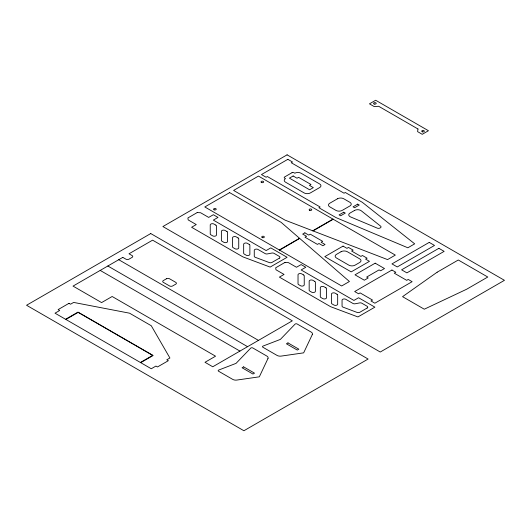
<?xml version="1.0" encoding="UTF-8"?>
<svg xmlns="http://www.w3.org/2000/svg" width="531" height="531" viewBox="0 0 531 531"><rect width="100%" height="100%" fill="white"/><g stroke="black" fill="none" stroke-linecap="round" stroke-linejoin="round"><path stroke-width="0.8" d="M279.326 249.982L299.557 238.3M312.746 230.793L332.977 219.111M279.571 250.128L299.676 238.406M313.038 230.905L387.557 259.593L395.323 255.106L258.458 176.093L233.613 190.43L285.087 220.153L313.018 230.899L333.222 219.257M118.738 259.712L258.464 340.384M107.846 265.998L247.572 346.67M100.2 270.412L239.932 351.084M417.983 128.987L417.585 131.622L422.238 134.316L428.451 130.726L375.663 100.253L369.457 103.837L374.109 106.525L378.683 106.293L417.983 128.987M267.969 358.525L259.327 376.824L236.899 380.057A4.394 2.536 0 0 1 232.731 379.393L218.546 371.202A1.314 0.763 0 0 1 218.745 370.034L236.036 363.377L250.718 348.124A1.314 0.763 0 0 1 252.796 347.958L266.841 356.062A4.394 2.536 0 0 1 267.969 358.525M312.301 334.55L303.652 352.849L281.224 356.089A4.394 2.536 0 0 1 277.056 355.418L262.872 347.234A1.314 0.763 0 0 1 263.071 346.059L280.368 339.409L295.044 324.156A1.314 0.763 0 0 1 297.128 323.983L311.166 332.087A4.394 2.536 0 0 1 312.301 334.55M437.172 272.191L402.551 296.663L424.282 309.208L466.669 289.222L487.783 277.029L458.286 259.998L437.172 272.191M150.751 233.554L26.55 305.259L243.908 430.747L368.109 359.042L150.751 233.554M287.092 154.833L162.891 226.545L380.249 352.033L504.45 280.322L287.092 154.833M229.644 192.62L204.807 206.957L341.672 285.977L349.431 281.496L281.118 222.336L229.644 192.62M287.848 159.32L261.451 174.56L266.111 177.248L267.352 176.531L320.14 207.01L318.899 207.727L335.977 217.584L407.854 247.791L414.691 243.848L362.368 202.344L345.289 192.487L344.048 193.204L291.26 162.725L292.501 162.008L287.848 159.32M197.187 212.573L187.894 217.942L188.193 219.92L196.264 224.58L191.605 227.268L242.84 256.851L270.14 267.086L287.085 257.296L270.783 247.884L266.131 250.572L213.343 220.1L218.002 217.411L213.343 214.723L208.683 217.411L200.612 212.745L197.187 212.573M122.794 257.369L73.026 286.103L101.594 302.59L112.154 296.497L215.553 356.195L204.993 362.288L212.758 366.775L292.322 320.83L152.596 240.165L129.006 253.785L132.106 255.577A2.197 1.268 0 0 1 132.106 257.369L129.006 259.161A2.197 1.268 0 0 1 125.9 259.161L122.794 257.369M292.037 172.675L284.589 176.982A1.314 0.763 0 0 0 284.589 178.058L285.519 178.595A4.394 2.536 0 0 0 285.519 182.179L304.15 192.932A4.394 2.536 0 0 0 310.356 192.932L319.675 187.556A4.394 2.536 0 0 0 319.675 183.972L301.044 173.212A4.394 2.536 0 0 0 294.831 173.212L293.902 172.675A1.314 0.763 0 0 0 292.037 172.675M68.99 303.32L58.125 309.6L59.678 310.496L55.018 313.184L65.572 319.277L77.997 312.109L153.14 355.491L140.715 362.66L151.275 368.753L155.935 366.065L157.481 366.961L168.354 360.688L166.8 359.792L169.907 358L151.275 325.729L129.537 313.184L73.65 302.424L70.543 304.217L68.99 303.32M293.145 175.98L289.415 178.131L309.6 189.779L313.323 187.629L309.447 185.392L310.993 184.496L298.575 177.321L297.021 178.217L293.145 175.98M78.15 312.374L65.884 319.456L140.41 362.481L152.669 355.398L78.15 312.374M166.449 278.775L163.349 280.567A2.197 1.268 0 0 0 163.349 282.359L169.555 285.943A2.197 1.268 0 0 0 172.661 285.943L175.768 284.151A2.197 1.268 0 0 0 175.768 282.359L169.555 278.775A2.197 1.268 0 0 0 166.449 278.775M337.53 198.76L329.764 203.24A4.394 2.536 0 0 0 329.764 206.831L335.977 210.415A4.394 2.536 0 0 0 342.183 210.415L349.949 205.935A4.394 2.536 0 0 0 349.949 202.344L343.736 198.76A4.394 2.536 0 0 0 337.53 198.76M304.86 232.837L302.683 234.091L306.566 236.335L305.013 237.231L317.432 244.399L318.985 243.503L322.868 245.747L325.045 244.492L321.162 242.249L322.715 241.353L310.29 234.184L308.743 235.08L304.86 232.837M343.736 212.208L339.083 214.896L340.63 215.792L345.289 213.104L343.736 212.208M357.708 204.136L353.055 206.831L354.608 207.727L359.261 205.032L357.708 204.136M354.542 210.449L350.009 213.064A4.394 2.536 0 0 0 350.533 216.907L377.209 228.118A2.197 1.268 0 0 0 380.05 227.991L380.395 227.792A2.197 1.268 0 0 0 380.614 226.153L361.199 210.747A4.394 2.536 0 0 0 354.542 210.449M279.326 258.192L272.045 262.4A2.197 1.268 0 0 1 269.297 262.566L255.265 257.303A2.197 1.268 0 0 1 254.269 256.241L254.269 250.373A2.197 1.268 0 0 1 255.623 249.198A2.197 1.268 0 0 1 258.013 249.477L265.168 253.606A2.197 1.268 0 0 0 267.418 253.911L271.826 253.061A2.197 1.268 0 0 1 274.076 253.367L279.326 256.4A2.197 1.268 0 0 1 279.326 258.192M284.974 262.433L275.682 267.797L275.981 269.775L284.058 274.434L279.399 277.122L330.634 306.706L357.927 316.941L374.879 307.15L358.578 297.738L353.918 300.433L301.137 269.954L305.79 267.266L301.137 264.577L296.477 267.266L288.406 262.606L284.974 262.433M343.053 246.099L324.799 256.639L351.19 271.879L369.45 261.338L365.567 259.095L367.12 258.199L362.461 255.511L360.907 256.407L351.595 251.03L353.148 250.134L348.489 247.446L346.935 248.342L343.053 246.099M341.101 251.707L336.442 254.402A4.394 2.536 0 0 0 336.442 257.986L348.86 265.155A4.394 2.536 0 0 0 355.073 265.155L359.726 262.467A4.394 2.536 0 0 0 359.726 258.882L347.307 251.707A4.394 2.536 0 0 0 341.101 251.707M375.185 263.177L355 274.832L364.319 280.209L368.202 277.965L366.649 277.069L379.068 269.901L380.621 270.797L384.504 268.553L375.185 263.177M429.234 242.388L391.971 263.9L397.254 266.947L434.511 245.435L429.234 242.388M391.944 270.033L354.681 291.546L358.564 293.789L360.111 292.893L372.536 300.061L370.983 300.958L374.866 303.201L412.122 281.689L408.239 279.445L406.693 280.341L394.267 273.173L395.821 272.277L391.944 270.033M438.872 248.316L401.609 269.828L406.892 272.874L444.148 251.362L438.872 248.316M243.643 366.875L242.096 367.771L252.962 374.043L254.515 373.147L243.643 366.875M287.975 342.9L286.421 343.796L297.287 350.075L298.84 349.172L287.975 342.9M367.12 308.046L359.839 312.255A2.197 1.268 0 0 1 357.084 312.42L343.059 307.157A2.197 1.268 0 0 1 342.057 306.095L342.057 300.227A2.197 1.268 0 0 1 343.411 299.053A2.197 1.268 0 0 1 345.807 299.331L352.962 303.46A2.197 1.268 0 0 0 355.206 303.765L359.62 302.916A2.197 1.268 0 0 1 361.87 303.228L367.12 306.254A2.197 1.268 0 0 1 367.12 308.046M303.599 274.958L301.781 273.91A2.197 1.268 0 0 0 299.384 273.638A2.197 1.268 0 0 0 298.03 274.806L298.03 283.773A2.197 1.268 0 0 0 298.674 284.669L300.493 285.718A2.197 1.268 0 0 0 302.882 285.99A2.197 1.268 0 0 0 304.236 284.822L304.236 275.854A2.197 1.268 0 0 0 303.599 274.958M314.737 281.397L312.918 280.341A2.197 1.268 0 0 0 310.529 280.069A2.197 1.268 0 0 0 309.175 281.238L309.175 290.205A2.197 1.268 0 0 0 309.812 291.101L311.631 292.15A2.197 1.268 0 0 0 314.027 292.422A2.197 1.268 0 0 0 315.381 291.253L315.381 282.293A2.197 1.268 0 0 0 314.737 281.397M325.881 287.829L324.063 286.78A2.197 1.268 0 0 0 321.667 286.501A2.197 1.268 0 0 0 320.312 287.676L320.312 296.637A2.197 1.268 0 0 0 320.956 297.533L322.775 298.581A2.197 1.268 0 0 0 325.171 298.86A2.197 1.268 0 0 0 326.525 297.685L326.525 288.725A2.197 1.268 0 0 0 325.881 287.829M337.026 294.26L335.207 293.212A2.197 1.268 0 0 0 332.811 292.933A2.197 1.268 0 0 0 331.457 294.108L331.457 303.068A2.197 1.268 0 0 0 332.101 303.964L333.919 305.013A2.197 1.268 0 0 0 336.309 305.292A2.197 1.268 0 0 0 337.67 304.117L337.67 295.156A2.197 1.268 0 0 0 337.026 294.26M215.805 225.104L213.986 224.055A2.197 1.268 0 0 0 211.59 223.783A2.197 1.268 0 0 0 210.236 224.952L210.236 233.912A2.197 1.268 0 0 0 210.88 234.808L212.699 235.864A2.197 1.268 0 0 0 215.095 236.136A2.197 1.268 0 0 0 216.449 234.967L216.449 226A2.197 1.268 0 0 0 215.805 225.104M226.949 231.536L225.131 230.487A2.197 1.268 0 0 0 222.735 230.215A2.197 1.268 0 0 0 221.381 231.383L221.381 240.351A2.197 1.268 0 0 0 222.024 241.247L223.843 242.295A2.197 1.268 0 0 0 226.233 242.567A2.197 1.268 0 0 0 227.593 241.399L227.593 232.432A2.197 1.268 0 0 0 226.949 231.536M238.087 237.974L236.268 236.919A2.197 1.268 0 0 0 233.879 236.647A2.197 1.268 0 0 0 232.525 237.815L232.525 246.782A2.197 1.268 0 0 0 233.169 247.678L234.987 248.727A2.197 1.268 0 0 0 237.377 248.999A2.197 1.268 0 0 0 238.731 247.831L238.731 238.87A2.197 1.268 0 0 0 238.087 237.974M249.231 244.406L247.413 243.357A2.197 1.268 0 0 0 245.023 243.079A2.197 1.268 0 0 0 243.663 244.253L243.663 253.214A2.197 1.268 0 0 0 244.306 254.11L246.125 255.159A2.197 1.268 0 0 0 248.521 255.438A2.197 1.268 0 0 0 249.875 254.263L249.875 245.302A2.197 1.268 0 0 0 249.231 244.406M422.357 131.834A1.314 0.763 0 0 0 424.335 131.177A1.314 0.763 0 0 0 422.357 130.52A1.314 0.763 0 0 0 422.357 131.834M374.229 104.049A1.314 0.763 0 0 0 376.207 103.392A1.314 0.763 0 0 0 374.229 102.729A1.314 0.763 0 0 0 374.229 104.049M261.597 182.545A1.314 0.763 0 0 0 263.648 181.967A1.314 0.763 0 0 0 261.763 181.23A1.314 0.763 0 0 0 261.597 182.545M309.726 210.336A1.314 0.763 0 0 0 311.777 209.758A1.314 0.763 0 0 0 309.892 209.022A1.314 0.763 0 0 0 309.726 210.336M214.159 209.831A1.314 0.763 0 0 0 216.21 209.254A1.314 0.763 0 0 0 214.318 208.517A1.314 0.763 0 0 0 214.159 209.831M262.287 237.616A1.314 0.763 0 0 0 264.338 237.038A1.314 0.763 0 0 0 262.447 236.302A1.314 0.763 0 0 0 262.287 237.616"/></g></svg>
